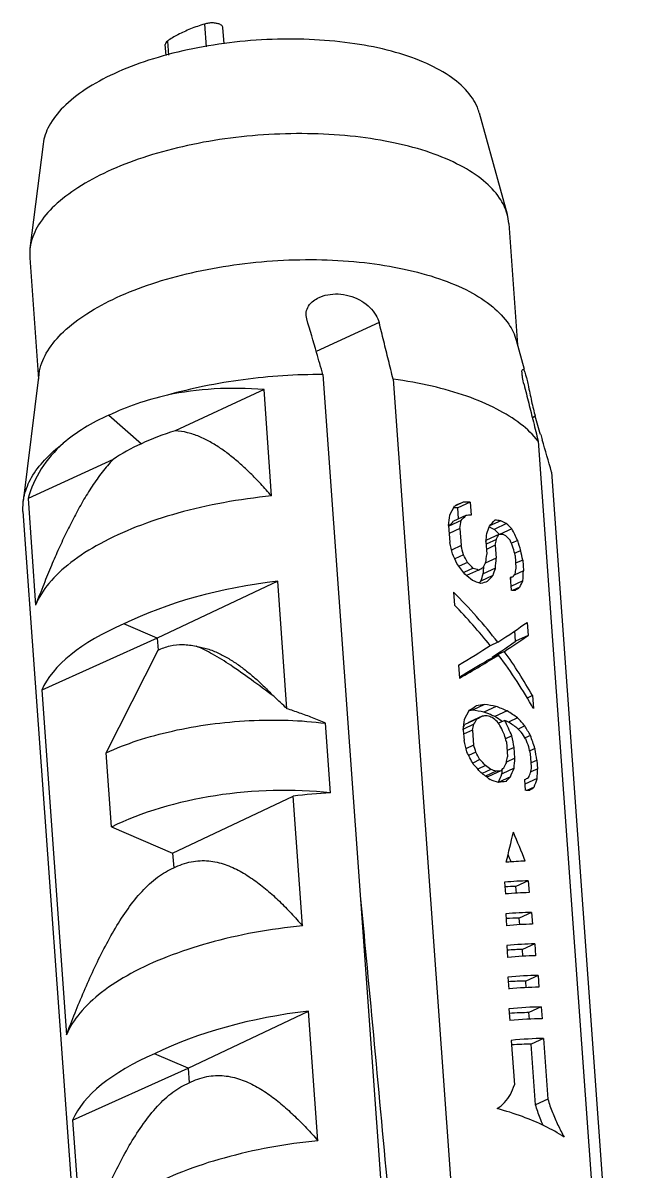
# Model space of a CAD drawing. Header units: millimetres. Extents: x -308 to 1490, y -1725 to -1095.
# Drawn here: x -26.43 to -18.93, y -1459.35 to -1445.32 of the extents above; entities that cross this region are included whole.
import ezdxf

# ---------------------------------------------------------------- set-up
doc = ezdxf.new("R2010")
doc.units = ezdxf.units.MM

# ---------------------------------------------------------------- blocks, each defined once
blk = doc.blocks.new('*u3')
for p, q in [((30.475, -89.99), (29.441, -75.584)), ((30.637, -90.369), (29.604, -75.963)), ((32.409, -91.125), (31.375, -76.719)), ((33.268, -91.182), (32.234, -76.776)), ((36.933, -89.508), (36.111, -78.041)), ((36.326, -82.068), (36.212, -80.482)), ((33.328, -81.815), (33.442, -83.401)), ((36.326, -82.068), (34.915, -82.703)), ((30.519, -82.324), (30.669, -82.255)), ((30.572, -83.065), (30.519, -82.324)), ((30.669, -82.255), (30.722, -82.996)), ((30.967, -83.042), (30.928, -82.498)), ((34.915, -82.703), (34.902, -82.522)), ((34.915, -82.703), (33.442, -83.401)), ((34.915, -82.703), (35.324, -82.878)), ((30.572, -83.065), (30.722, -82.996)), ((36.703, -87.323), (36.401, -83.109)), ((30.6, -83.451), (30.589, -83.306)), ((30.744, -83.301), (30.75, -83.382)), ((30.994, -83.428), (30.984, -83.283)), ((30.6, -83.451), (30.75, -83.382)), ((30.639, -83.837), (30.629, -83.692)), ((30.639, -83.837), (30.789, -83.767)), ((30.783, -83.686), (30.789, -83.767)), ((31.008, -83.815), (30.997, -83.67)), ((31.021, -84.202), (31.01, -84.057)), ((30.679, -84.222), (30.668, -84.077)), ((30.679, -84.222), (30.828, -84.153)), ((30.823, -84.071), (30.828, -84.153)), ((30.718, -84.607), (30.708, -84.463)), ((30.862, -84.456), (30.868, -84.538)), ((31.034, -84.589), (31.024, -84.444)), ((33.517, -84.442), (33.631, -86.028)), ((30.718, -84.607), (30.868, -84.538)), ((30.758, -84.993), (30.748, -84.848)), ((30.902, -84.841), (30.908, -84.924)), ((31.048, -84.976), (31.037, -84.831)), ((30.758, -84.993), (30.908, -84.924)), ((35.104, -85.331), (35.091, -85.15)), ((35.104, -85.331), (33.631, -86.028)), ((35.853, -85.651), (35.104, -85.331)), ((35.853, -85.651), (35.918, -86.557)), ((30.649, -86.242), (30.798, -86.173)), ((30.686, -86.139), (30.774, -86.098)), ((30.792, -86.098), (30.802, -86.23)), ((33.173, -86.067), (33.234, -86.919)), ((30.93, -86.369), (31.079, -86.3)), ((30.976, -86.262), (31.125, -86.193)), ((31.094, -86.336), (31.243, -86.267)), ((31.152, -86.332), (31.28, -86.273)), ((31.214, -86.354), (31.321, -86.304)), ((30.643, -86.363), (30.727, -86.324)), ((30.643, -86.363), (30.651, -86.468)), ((30.651, -86.468), (30.722, -86.435)), ((30.718, -86.385), (30.73, -86.543)), ((30.922, -86.492), (31.024, -86.445)), ((31.279, -86.401), (31.374, -86.357)), ((31.348, -86.474), (31.437, -86.432)), ((30.675, -86.61), (30.739, -86.58)), ((30.922, -86.492), (30.931, -86.624)), ((30.931, -86.624), (31.017, -86.584)), ((31.025, -86.691), (31.012, -86.507)), ((31.398, -86.565), (31.488, -86.524)), ((35.918, -86.557), (35.282, -87.811)), ((30.958, -86.764), (31.036, -86.728)), ((31.426, -86.651), (31.519, -86.608)), ((31.439, -86.835), (31.426, -86.651)), ((31.552, -86.839), (31.543, -86.708)), ((30.731, -86.77), (30.795, -86.74)), ((30.801, -86.886), (30.883, -86.848)), ((31.422, -86.907), (31.551, -86.848)), ((31.439, -86.835), (31.548, -86.784)), ((30.889, -86.984), (30.999, -86.933)), ((31.016, -87.069), (31.165, -87)), ((31.044, -86.954), (31.122, -86.918)), ((31.322, -87.006), (31.473, -86.936)), ((31.384, -86.973), (31.535, -86.903)), ((30.708, -87.257), (30.696, -87.099)), ((31.15, -87.125), (31.299, -87.056)), ((31.291, -87.149), (31.441, -87.08)), ((33.707, -87.097), (33.819, -88.656)), ((30.708, -87.257), (30.773, -87.227)), ((35.292, -87.958), (36.703, -87.323)), ((31.609, -87.628), (31.597, -87.47)), ((31.12, -87.751), (31.269, -87.682)), ((31.05, -87.797), (31.199, -87.728)), ((35.292, -87.958), (35.282, -87.811)), ((30.76, -87.993), (30.912, -87.923)), ((30.772, -88.151), (30.76, -87.993)), ((30.912, -87.923), (30.921, -88.048)), ((31.131, -87.909), (31.222, -87.866)), ((33.819, -88.656), (35.292, -87.958)), ((35.292, -87.958), (35.701, -88.133)), ((31.673, -88.522), (31.661, -88.364)), ((36.871, -89.665), (36.778, -88.364)), ((30.861, -88.584), (30.95, -88.543)), ((30.979, -88.701), (30.968, -88.544)), ((30.823, -88.66), (30.971, -88.592)), ((30.947, -88.71), (30.976, -88.696)), ((31.189, -88.724), (31.338, -88.655)), ((30.817, -88.782), (30.93, -88.73)), ((30.826, -88.914), (30.817, -88.782)), ((30.919, -88.971), (30.908, -88.813)), ((31.159, -88.813), (31.308, -88.744)), ((31.368, -88.792), (31.513, -88.725)), ((31.431, -88.813), (31.546, -88.76)), ((31.499, -88.886), (31.604, -88.838)), ((30.826, -88.914), (30.912, -88.874)), ((31.15, -88.936), (31.283, -88.875)), ((31.161, -89.094), (31.15, -88.936)), ((31.549, -88.978), (31.655, -88.929)), ((30.849, -89.029), (30.925, -88.994)), ((30.887, -89.153), (30.962, -89.119)), ((31.148, -89.165), (31.273, -89.107)), ((31.161, -89.094), (31.269, -89.044)), ((31.276, -89.141), (31.264, -88.984)), ((31.579, -89.09), (31.695, -89.036)), ((31.594, -89.3), (31.579, -89.09)), ((30.958, -89.296), (31.108, -89.226)), ((31.118, -89.227), (31.267, -89.158)), ((31.594, -89.3), (31.724, -89.24)), ((31.731, -89.337), (31.716, -89.127)), ((31.026, -89.359), (31.176, -89.289)), ((31.095, -89.394), (31.23, -89.332)), ((31.519, -89.458), (31.67, -89.388)), ((31.579, -89.399), (31.73, -89.329)), ((31.468, -89.621), (31.457, -89.463)), ((31.609, -89.416), (31.618, -89.552)), ((36.933, -89.508), (36.93, -89.632)), ((31.468, -89.621), (31.618, -89.552)), ((31.552, -89.622), (31.657, -89.574)), ((35.832, -90.143), (36.871, -89.665)), ((36.738, -91.182), (36.93, -89.632)), ((33.894, -89.697), (33.987, -90.998)), ((30.606, -90.447), (30.588, -90.383)), ((35.882, -90.684), (35.486, -90.336)), ((33.987, -90.998), (35.073, -90.494)), ((30.672, -90.671), (30.708, -90.654)), ((30.763, -91.073), (30.76, -91.055)), ((36.851, -92.61), (36.745, -91.126)), ((30.905, -91.601), (30.809, -91.249)), ((32.581, -91.817), (33.348, -91.463)), ((30.997, -93.03), (30.89, -91.545)), ((36.848, -92.724), (36.851, -92.61)), ((36.687, -94), (36.848, -92.724)), ((31.358, -94.383), (31.016, -93.142)), ((35.168, -95.257), (35.156, -95.088)), ((35.184, -95.08), (35.194, -95.215)), ((34.475, -95.226), (34.489, -95.423)), ((34.714, -95.467), (34.694, -95.189))]:
    blk.add_line(p, q)
for centre, radius, start, end in [((32.315, -82.96), 3.446, 249.7511, 251.5658), ((32.324, -83.091), 3.446, 250.1135, 251.2023), ((32.153, -84.338), 2.841, 246.195, 247.0175), ((32.245, -84.558), 2.671, 246.1493, 247.1715), ((32.371, -83.748), 3.446, 250.1135, 251.2023), ((32.218, -84.342), 2.98, 246.2237, 249.0131), ((32.295, -84.438), 2.801, 247.1713, 248.1615), ((32.345, -84.314), 2.934, 248.1613, 249.1214), ((39.54, -81.029), 8.417, 226.1369, 227.6001), ((32.528, -85.265), 3.567, 250.4884, 252.265), ((32.539, -85.422), 3.567, 250.8431, 251.909), ((32.142, -87.062), 2.418, 242.6719, 243.5905), ((32.153, -87.22), 2.418, 242.2121, 244.0495), ((32.233, -87.312), 2.242, 241.8782, 243.6215), ((122.761, -63.618), 95.981, 195.94796, 196.19228), ((111.295, -66.949), 84.04, 196.23661, 196.39555), ((126.97, -64.403), 97.454, 195.94905, 196.1128), ((117.177, -67.237), 87.259, 196.10993, 196.39262), ((31.561, -92.991), 0.566, 183.8768, 195.4448)]:
    blk.add_arc(centre, radius, start, end)
for centre, major_axis, ratio, start_param, end_param in [((33.144, -81.947), (3.235, 0.161), 0.42539, -0.852788, -0.203762), ((33.144, -81.947), (3.225, 0.304), 0.455968, -1.521354, -0.872329), ((33.145, -81.956), (3.176, 0.943), 0.184199, -2.567328, -2.379552), ((33.145, -81.956), (2.978, 0.884), 0.184199, -2.573607, -2.446363), ((33.162, -82.197), (3.176, 0.943), 0.184199, -2.567328, -2.379552), ((33.172, -82.341), (3.176, 0.943), 0.184199, -2.567328, -2.379552), ((33.172, -82.341), (2.978, 0.884), 0.184199, -2.573607, -2.446363), ((33.19, -82.583), (3.176, 0.943), 0.184199, -2.561052, -2.385828), ((33.2, -82.727), (2.978, 0.884), 0.184199, -2.566909, -2.453655), ((33.2, -82.727), (3.176, 0.943), 0.184199, -2.561052, -2.385828), ((33.217, -82.968), (3.176, 0.943), 0.184199, -2.55478, -2.3921), ((33.228, -83.113), (3.176, 0.943), 0.184199, -2.55478, -2.3921), ((33.228, -83.113), (2.978, 0.884), 0.184199, -2.560216, -2.460904), ((33.245, -83.354), (3.176, 0.943), 0.184199, -2.548511, -2.39837), ((33.255, -83.498), (3.176, 0.943), 0.184199, -2.548511, -2.39837), ((33.255, -83.498), (2.978, 0.884), 0.184199, -2.553526, -2.46811), ((33.273, -83.74), (3.176, 0.943), 0.184199, -2.542244, -2.404636), ((33.283, -83.884), (3.176, 0.943), 0.184199, -2.542244, -2.404636), ((33.283, -83.884), (2.978, 0.884), 0.184199, -2.546839, -2.475272), ((33.3, -84.125), (3.176, 0.943), 0.184199, -2.532576, -2.421444), ((33.326, -84.484), (-2.506, 5.967), 0.405894, 1.52605, 1.585186), ((33.326, -84.484), (2.124, 7.098), 0.273487, -4.527246, -4.47525), ((33.326, -84.484), (-2.349, 5.594), 0.405894, 7.815913, 7.831998), ((34.143, -84.921), (2.529, 0.239), 0.455968, -2.006947, -0.872329), ((33.333, -84.575), (3.225, 0.304), 0.455968, -1.663157, -1.521354), ((33.321, -84.416), (2.687, 4.198), 0.316847, -4.098433, -4.072137), ((33.352, -84.843), (3.121, 1.727), 0.078619, 2.515082, 2.549981), ((33.363, -84.993), (3.178, 0.918), 0.194103, -2.59274, -2.566663), ((33.191, -82.603), (1.303, 14.32), 0.158952, -4.441034, -4.432242), ((33.299, -84.111), (1.954, 8.255), 0.248328, -4.383881, -4.375151), ((33.344, -84.73), (2.798, 3.697), 0.30814, -4.069958, -4.052529), ((33.365, -85.03), (3.135, 1.553), 0.030656, 2.512864, 2.538941), ((33.373, -85.135), (2.687, 4.198), 0.316846, -4.245975, -4.220039), ((33.374, -85.147), (3.055, 2.306), 0.196194, 2.286489, 2.312421), ((33.371, -85.111), (3.17, 1.041), 0.145899, -2.449487, -2.406228), ((33.35, -84.811), (1.221, 13.425), 0.158952, 1.696376, 1.700452), ((33.373, -85.135), (2.519, 3.936), 0.316846, -4.245576, -4.21791), ((33.356, -84.904), (3.194, -1.219), 0.652274, -2.031056, -1.987476), ((33.38, -85.238), (2.979, 0.86), 0.194103, -2.425155, -2.412027), ((33.345, -84.745), (-2.8, 2.901), 0.630305, 1.505147, 1.540215), ((33.35, -84.811), (1.303, 14.32), 0.158952, -4.588938, -4.580289), ((33.394, -85.426), (1.954, 8.255), 0.248328, -4.531242, -4.522598), ((33.39, -85.375), (2.798, 3.697), 0.30814, -4.217181, -4.19989), ((33.387, -85.331), (3.055, 2.306), 0.196195, 2.260543, 2.277842), ((33.38, -85.238), (3.178, 0.918), 0.194103, -2.428217, -2.40224), ((33.368, -85.066), (3.231, -0.903), 0.632837, -2.111964, -2.085872), ((33.359, -84.941), (2.896, -2.536), 0.649298, -1.728073, -1.701896), ((33.308, -84.231), (-2.506, 6.016), 0.40301, -4.511746, -4.485296), ((33.608, -88.411), (-3.178, 16.17), 0.155071, 1.419925, 1.428718), ((33.5, -86.903), (-2.731, 10.094), 0.248005, 1.468224, 1.476953), ((33.332, -84.561), (-2.501, 5.496), 0.435264, -4.559656, -4.542148), ((33.277, -83.8), (-2.731, 10.094), 0.248005, -4.502501, -4.493728), ((33.155, -82.101), (-3.178, 16.17), 0.155071, 1.820226, 1.829075), ((33.478, -86.598), (-2.506, 6.016), 0.40301, 1.406382, 1.432678), ((33.455, -86.284), (-2.501, 5.496), 0.435264, 1.437306, 1.454735), ((33.434, -85.984), (2.896, -2.536), 0.649298, -1.970689, -1.944613), ((33.447, -86.176), (-3.178, 16.17), 0.155071, 1.567972, 1.576622), ((33.403, -85.562), (-2.731, 10.094), 0.248005, -4.667515, -4.658871), ((33.447, -86.171), (-2.8, 2.901), 0.630305, 1.201455, 1.236353), ((33.427, -85.89), (3.231, -0.903), 0.632837, -2.302413, -2.276399), ((33.424, -85.856), (3.254, -0.245), 0.551679, -2.418016, -2.366106), ((33.423, -85.837), (-2.501, 5.496), 0.435264, 7.824629, 7.859209), ((33.407, -85.613), (-2.501, 5.496), 0.435264, -4.698518, -4.681227), ((33.41, -85.657), (-2.604, 3.856), 0.559837, 7.791866, 7.809165), ((33.52, -87.188), (1.954, 8.255), 0.248328, -4.696384, -4.687611), ((33.642, -88.887), (1.303, 14.32), 0.158952, 1.441794, 1.450643), ((33.438, -86.045), (3.194, -1.219), 0.652274, -2.256271, -2.212846), ((33.434, -85.987), (3.252, -0.167), 0.537174, -2.441746, -2.38117), ((33.434, -85.987), (3.048, -0.157), 0.537174, 3.857956, 3.90104), ((33.417, -85.75), (3.231, -0.903), 0.632837, -2.163966, -2.13799), ((33.429, -85.922), (3.178, 0.918), 0.194103, -2.376215, -2.350123), ((33.438, -86.047), (3.135, 1.553), 0.030656, 2.270147, 2.296324), ((33.465, -86.426), (2.798, 3.697), 0.30814, -4.356259, -4.338751), ((33.438, -86.047), (2.939, 1.456), 0.030656, 8.55332, 8.571197), ((33.489, -86.756), (2.687, 4.198), 0.316847, -4.463645, -4.437194), ((33.465, -86.426), (2.623, 3.466), 0.30814, -4.355088, -4.348846), ((33.479, -86.612), (-2.812, 2.855), 0.633031, 7.44181, 7.641729), ((33.435, -86), (3.205, 0.551), 0.335812, -2.420126, -2.359435), ((33.441, -86.083), (3.17, 1.041), 0.1459, -2.36285, -2.31927), ((33.435, -86), (3.005, 0.516), 0.335812, -2.417064, -2.3523), ((33.452, -86.243), (3.121, 1.727), 0.078619, 2.21122, 2.246288), ((33.441, -86.083), (2.972, 0.976), 0.1459, -2.355715, -2.337775), ((33.49, -86.769), (-2.814, 2.845), 0.633597, 1.156965, 1.322308), ((33.521, -87.202), (3.235, 0.161), 0.42539, -0.852788, -0.203762), ((33.482, -86.662), (3.128, 1.639), 0.055138, 2.188297, 2.397527), ((33.482, -86.662), (2.933, 1.536), 0.055138, 8.522501, 8.679959), ((33.49, -86.769), (-2.638, 2.668), 0.633597, 1.317118, 1.320756), ((33.495, -86.839), (3.123, 1.699), 0.071315, 2.179922, 2.345907), ((33.482, -86.664), (3.123, 1.699), 0.071315, 2.423729, 2.589072), ((33.482, -86.664), (2.928, 1.592), 0.071315, 8.708466, 8.884999), ((33.494, -86.821), (3.123, 1.704), 0.072592, 2.388462, 2.588382), ((33.49, -86.771), (-2.847, 2.722), 0.640392, 7.618517, 7.827747), ((33.477, -86.594), (-2.814, 2.845), 0.633597, 7.683315, 7.849299), ((33.521, -87.202), (3.225, 0.304), 0.455968, -1.521354, -0.872329), ((33.527, -87.288), (3.121, 1.727), 0.078619, 2.515082, 2.549981), ((33.538, -87.438), (3.178, 0.918), 0.194102, -2.59274, -2.566663), ((33.365, -85.022), (1.303, 14.32), 0.158952, -4.441034, -4.432242), ((33.508, -87.016), (2.9, 3.208), 0.287346, -3.965532, -3.939236), ((33.546, -87.549), (3.158, 1.228), 0.076178, -2.566273, -2.548896), ((33.365, -85.022), (1.221, 13.425), 0.158952, -4.425767, -4.420467), ((33.553, -87.645), (3.055, 2.306), 0.196195, 2.260543, 2.295133), ((33.548, -87.575), (3.158, 1.228), 0.076178, -2.41045, -2.375805), ((33.555, -87.679), (2.314, 4.888), 0.311731, 1.916035, 1.934475), ((33.553, -87.645), (2.864, 2.161), 0.196195, 8.567263, 8.577565), ((33.525, -87.265), (3.101, -1.723), 0.665124, 4.384317, 4.419242), ((33.478, -86.609), (1.954, 8.255), 0.248328, -4.3926, -4.38388), ((33.534, -87.382), (3.055, 2.306), 0.196195, 2.416366, 2.433775), ((33.551, -87.625), (1.303, 14.32), 0.158952, -4.614874, -4.60623), ((33.555, -87.679), (2.468, 5.214), 0.311731, -4.366397, -4.349109), ((33.575, -87.951), (2.798, 3.697), 0.30814, -4.251794, -4.23448), ((33.551, -87.625), (1.221, 13.425), 0.158952, 1.66871, 1.675935), ((33.563, -87.791), (3.135, 1.553), 0.030655, 2.331099, 2.357106), ((33.534, -87.377), (2.896, -2.536), 0.649298, -1.73678, -1.710634), ((33.508, -87.024), (-2.604, 3.856), 0.559837, -4.644187, -4.609065), ((33.742, -90.286), (-2.952, 13.132), 0.191064, 1.423248, 1.432041), ((33.667, -89.243), (-2.731, 10.094), 0.248005, 1.476953, 1.485673), ((33.6, -88.3), (1.595, 11.287), 0.195226, -4.632877, -4.624226), ((33.508, -87.02), (-2.501, 5.496), 0.435264, -4.568393, -4.550909), ((33.422, -85.816), (-2.952, 13.132), 0.191064, -4.512408, -4.503648), ((33.466, -86.437), (-2.543, 7.044), 0.349791, -4.488009, -4.47036), ((33.664, -89.198), (-2.543, 7.044), 0.349791, 1.421318, 1.438861), ((33.626, -88.663), (-2.501, 5.496), 0.435264, 1.446026, 1.463435), ((33.569, -87.871), (1.954, 8.255), 0.248328, -4.50531, -4.496665), ((33.329, -84.52), (-3.178, 16.17), 0.155071, -4.46296, -4.45411), ((33.629, -88.707), (-2.604, 3.856), 0.559837, 1.317805, 1.352747), ((33.598, -88.274), (3.231, -0.903), 0.632837, -2.319788, -2.293734), ((33.587, -88.121), (3.178, 0.918), 0.194102, -2.540649, -2.51468), ((33.608, -88.417), (3.049, -0.514), 0.597323, 3.858757, 3.895894), ((33.577, -87.978), (2.798, 3.697), 0.30814, -4.165313, -4.148017), ((33.599, -88.284), (2.468, 5.214), 0.311731, -4.383688, -4.366397), ((33.611, -88.458), (1.595, 11.287), 0.195226, -4.624226, -4.615578), ((33.577, -87.978), (2.623, 3.466), 0.30814, -4.150239, -4.145311), ((33.608, -88.417), (3.252, -0.548), 0.597323, -2.415888, -2.381102), ((33.6, -88.303), (3.189, 0.762), 0.25568, -2.5327, -2.498096), ((33.596, -88.25), (3.055, 2.306), 0.196194, 2.295134, 2.32971), ((33.624, -88.644), (3.055, 2.306), 0.196194, 2.147524, 2.173734), ((33.728, -90.088), (1.595, 11.287), 0.195226, 1.528529, 1.537289), ((33.624, -88.644), (2.864, 2.161), 0.196194, 8.420016, 8.448015), ((33.821, -91.385), (1.303, 14.32), 0.158952, 1.441794, 1.450643), ((33.605, -88.376), (3.178, 0.918), 0.194102, -2.367526, -2.341407), ((33.668, -89.254), (2.687, 4.198), 0.316846, -4.463644, -4.437193), ((33.615, -88.506), (3.189, 0.762), 0.25568, -2.368238, -2.333394), ((33.625, -88.657), (3.145, 1.42), 0.010467, -2.295274, -2.251469), ((33.615, -88.506), (2.99, 0.714), 0.25568, -2.361102, -2.33829), ((33.628, -88.701), (3.227, -1.016), 0.616142, -0.353133, 0.026021), ((33.286, -88.433), (3.092, -1.006), 0.613036, -0.602027, -0.434282), ((33.338, -88.409), (3.082, -0.912), 0.657751, -0.792801, -0.625056), ((33.461, -88.57), (3.442, -1.091), 0.615551, -0.616186, -0.363101), ((33.486, -88.558), (3.436, -0.98), 0.658765, -0.883292, -0.630207), ((33.628, -88.701), (3.224, -0.911), 0.658989, -1.277062, -0.897908)]:
    blk.add_ellipse(centre, major_axis=major_axis, ratio=ratio, start_param=start_param, end_param=end_param)
for points, start_tangent, end_tangent in [([(32.811, -84.814), (32.75, -84.166), (32.401, -80.409)], (-0.09291, 0.995674), (-0.09246, 0.995716)), ([(33.328, -81.815), (33.916, -81.732), (34.476, -81.604), (34.983, -81.436), (35.426, -81.231), (35.784, -80.999), (36.05, -80.746), (36.212, -80.482)], (0.995207, 0.097793), (0.375146, 0.926966)), ([(36.212, -80.482), (36.108, -80.75), (35.998, -81.015), (35.881, -81.276), (35.755, -81.534), (35.615, -81.786), (35.46, -82.024), (35.29, -82.236), (35.1, -82.41), (34.902, -82.522)], (-0.353653, -0.935377), (-0.928426, -0.371518)), ([(34.902, -82.522), (34.687, -82.599), (34.474, -82.609), (34.276, -82.565), (34.092, -82.483), (33.92, -82.375), (33.761, -82.25), (33.611, -82.114), (33.467, -81.969), (33.328, -81.815)], (-0.886473, -0.46278), (-0.656988, 0.753901)), ([(30.32, -81.86), (30.555, -81.993), (30.829, -82.11), (31.138, -82.208)], (0.834033, -0.551715), (0.964665, -0.263479)), ([(30.519, -82.324), (30.463, -82.162), (30.395, -82.006), (30.32, -81.86)], (-0.291553, 0.956555), (-0.479592, 0.877491)), ([(30.575, -82.001), (30.613, -82.092), (30.669, -82.255)], (0.398279, -0.917264), (0.289682, -0.957123)), ([(31.138, -82.208), (31.047, -82.284), (30.977, -82.382), (30.928, -82.498)], (-0.839351, -0.54359), (-0.292541, -0.956253)), ([(33.517, -84.442), (34.105, -84.36), (34.664, -84.232), (35.171, -84.063), (35.614, -83.859), (35.973, -83.627), (36.239, -83.374), (36.401, -83.109)], (0.995207, 0.097793), (0.375146, 0.926966)), ([(36.401, -83.109), (36.297, -83.377), (36.187, -83.642), (36.07, -83.904), (35.943, -84.161), (35.803, -84.414), (35.649, -84.652), (35.478, -84.864), (35.288, -85.037), (35.091, -85.15)], (-0.353653, -0.935377), (-0.928426, -0.371518)), ([(35.091, -85.15), (34.876, -85.226), (34.662, -85.236), (34.464, -85.192), (34.28, -85.11), (34.109, -85.002), (33.95, -84.878), (33.799, -84.742), (33.656, -84.596), (33.517, -84.442)], (-0.886473, -0.46278), (-0.656988, 0.753901)), ([(35.918, -86.557), (35.536, -86.706), (35.106, -86.824), (34.645, -86.907), (34.167, -86.951), (33.692, -86.955), (33.234, -86.919)], (-0.907726, -0.419563), (-0.992099, 0.125454)), ([(33.234, -86.919), (33.394, -86.985), (33.552, -87.044), (33.707, -87.097)], (0.919281, -0.393603), (0.951154, -0.308716)), ([(34.817, -87.86), (34.677, -87.828), (34.545, -87.776), (34.419, -87.709), (34.299, -87.631), (34.186, -87.545), (34.076, -87.452), (33.97, -87.351), (33.864, -87.244)], (-0.990093, 0.140415), (-0.689966, 0.723842)), ([(33.864, -87.244), (34.146, -87.453), (34.394, -87.627), (34.615, -87.764), (34.817, -87.86)], (0.798877, -0.601494), (0.937746, -0.347323)), ([(35.282, -87.811), (35.135, -87.864), (34.979, -87.881), (34.817, -87.86)], (-0.897188, -0.44165), (-0.973116, 0.230317)), ([(33.894, -89.697), (34.482, -89.615), (35.041, -89.487), (35.548, -89.318), (35.991, -89.113), (36.35, -88.882), (36.616, -88.628), (36.778, -88.364)], (0.995207, 0.097793), (0.375146, 0.926966)), ([(35.832, -90.143), (35.965, -89.988), (36.088, -89.816), (36.201, -89.633), (36.305, -89.445), (36.401, -89.254), (36.494, -89.056), (36.586, -88.846), (36.679, -88.617), (36.778, -88.364)], (0.691746, 0.722141), (0.353653, 0.935377)), ([(36.93, -89.632), (36.916, -89.706), (36.828, -89.924), (36.668, -90.137), (36.44, -90.342)], (-0.122039, -0.992525), (-0.795048, -0.606546)), ([(33.894, -89.697), (34.027, -89.845), (34.154, -89.974), (34.275, -90.088), (34.395, -90.189), (34.517, -90.279), (34.645, -90.358), (34.78, -90.424), (34.922, -90.471), (35.073, -90.494)], (0.656988, -0.753901), (0.998585, -0.053173)), ([(30.81, -91.061), (30.753, -90.832), (30.695, -90.602), (30.637, -90.369)], (-0.243266, 0.96996), (-0.241555, 0.970387)), ([(30.637, -90.369), (30.851, -90.576), (31.143, -90.76), (31.508, -90.916), (31.933, -91.039), (32.409, -91.125)], (0.618883, -0.785484), (0.990907, -0.134549)), ([(30.76, -91.055), (30.739, -90.955), (30.718, -90.854), (30.695, -90.758), (30.672, -90.671)], (-0.200135, 0.979768), (-0.282286, 0.95933)), ([(33.268, -91.182), (33.756, -91.167), (34.242, -91.119), (34.717, -91.039), (35.168, -90.93)], (0.999997, -0.002463), (0.962247, 0.272178)), ([(30.783, -91.152), (30.781, -91.144), (30.763, -91.073)], (-0.319023, 0.947747), (-0.201347, 0.97952)), ([(30.81, -91.061), (30.828, -91.146), (30.834, -91.207), (30.83, -91.24), (30.826, -91.242)], (0.243266, -0.96996), (-0.977103, -0.212768)), ([(30.826, -91.242), (30.819, -91.242), (30.801, -91.209), (30.783, -91.152)], (-0.977103, -0.212768), (-0.319023, 0.947747)), ([(32.409, -91.125), (32.467, -91.358), (32.524, -91.588), (32.581, -91.817)], (0.241555, -0.970387), (0.243266, -0.96996)), ([(36.738, -91.182), (36.73, -91.229), (36.631, -91.47), (36.437, -91.705), (36.153, -91.925), (35.789, -92.123)], (-0.1194, -0.992846), (-0.907726, -0.419563)), ([(35.789, -92.123), (35.358, -92.292), (34.875, -92.427), (34.355, -92.522), (33.817, -92.576), (33.279, -92.585), (32.759, -92.55), (32.275, -92.471), (31.843, -92.352), (31.478, -92.197), (31.193, -92.01), (30.997, -91.798), (30.905, -91.601)], (-0.907726, -0.419563), (-0.263679, 0.96461)), ([(33.315, -92.123), (33.294, -92.132), (33.18, -92.162), (33.048, -92.164), (32.915, -92.135), (32.793, -92.079), (32.693, -92.001), (32.62, -91.909), (32.581, -91.817)], (-0.907521, -0.420007), (-0.243266, 0.96996)), ([(33.465, -91.863), (33.471, -91.944), (33.443, -92.018), (33.382, -92.083), (33.315, -92.123)], (0.282286, -0.95933), (-0.907521, -0.420007)), ([(35.899, -93.663), (36.263, -93.465), (36.547, -93.245), (36.742, -93.01), (36.84, -92.77), (36.848, -92.724)], (0.907726, 0.419563), (0.121635, 0.992575)), ([(31.016, -93.142), (31.108, -93.339), (31.304, -93.55), (31.589, -93.737), (31.953, -93.893), (32.385, -94.012), (32.869, -94.09), (33.389, -94.125), (33.927, -94.116), (34.465, -94.063), (34.985, -93.967), (35.469, -93.832), (35.899, -93.663)], (0.265935, -0.963991), (0.907726, 0.419563)), ([(35.82, -94.859), (36.171, -94.666), (36.439, -94.45), (36.614, -94.221), (36.687, -94)], (0.907726, 0.419563), (0.123558, 0.992337)), ([(31.358, -94.383), (31.369, -94.419), (31.499, -94.637), (31.725, -94.834), (32.039, -95.001), (32.428, -95.134), (32.877, -95.226), (33.371, -95.275), (33.889, -95.279), (34.411, -95.237), (34.921, -95.151), (35.398, -95.023), (35.82, -94.859)], (0.261115, -0.965308), (0.907726, 0.419563)), ([(34.714, -95.467), (34.886, -95.406), (35.039, -95.336), (35.168, -95.257)], (0.957358, 0.288904), (0.814121, 0.580695)), ([(35.168, -95.257), (35.189, -95.235), (35.194, -95.215)], (0.814121, 0.580695), (-0.054181, 0.998531)), ([(34.489, -95.423), (34.493, -95.435), (34.506, -95.451), (34.529, -95.464)], (0.083493, -0.996508), (0.919751, -0.392503)), ([(34.529, -95.464), (34.569, -95.475), (34.616, -95.48), (34.666, -95.477), (34.714, -95.467)], (0.919751, -0.392503), (0.957358, 0.288904))]:
    blk.add_spline(points, degree=3, dxfattribs=dict(start_tangent=start_tangent, end_tangent=end_tangent))
blk = doc.blocks.new('*u5')
blk.add_blockref('*u3', (-106.236, 148.578))

msp = doc.modelspace()

# ---------------------------------------------------------------- block references
at = {"rotation": 180}
msp.add_blockref('*u5', (-95.729, -1392.218), dxfattribs=at)

doc.saveas('drawing.dxf')
